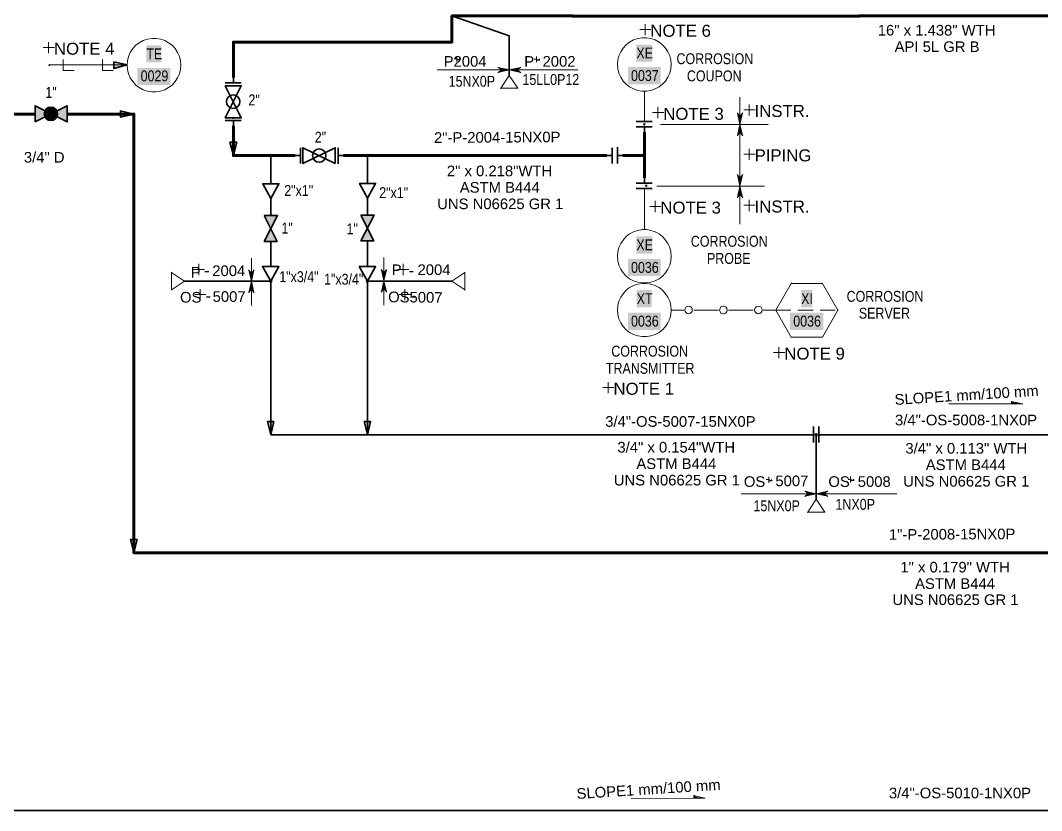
# Model space of a CAD drawing. Header units: millimetres. Extents: x 0 to 1016, y 0 to 711.
# Drawn here: x 563.7 to 805.1, y 167.8 to 354.7 of the extents above; entities that cross this region are included whole.
import ezdxf

# ---------------------------------------------------------------- set-up
doc = ezdxf.new("R2010")
doc.units = ezdxf.units.MM
for name, color, linetype in [('PDF_Geometry', 7, 'Continuous'), ('PDF_Solid Fills', 7, 'Continuous'), ('PDF_Text', 7, 'Continuous')]:
    doc.layers.add(name, color=color, linetype=linetype)
doc.styles.add('PDF Arial Narrow', font='ARIALN.TTF')
doc.styles.add('PDF Helvetica', font='arial.ttf')

msp = doc.modelspace()

# ---------------------------------------------------------------- hatches: boundary and pattern name
at = {"layer": 'PDF_Solid Fills', "transparency": 33554559}
for points in [[(569.57, 333.32), (567.19, 334.51), (567.19, 330.7), (569.57, 331.88), (569.4, 332.31), (569.4, 332.82)], [(569.57, 331.88), (569.4, 332.31), (569.4, 332.82), (569.57, 333.32), (571.01, 332.56)], [(569.57, 333.32), (569.82, 333.66), (570.24, 334), (570.75, 334.17), (571.17, 334.17), (571.68, 334), (572.11, 333.66), (572.36, 333.32), (571.01, 332.56)], [(569.74, 333.15), (569.57, 332.82), (569.57, 332.39), (569.74, 331.97), (570.41, 332.31), (570.33, 332.56), (570.41, 332.82)], [(571.51, 332.82), (571.26, 333.07), (571.01, 333.15), (570.67, 333.07), (570.41, 332.82), (569.74, 333.15), (570.07, 333.58), (570.5, 333.83), (571.01, 333.92), (571.43, 333.83), (571.85, 333.58), (572.19, 333.15)], [(571.01, 332.56), (571.51, 332.82), (571.26, 333.07), (571.01, 333.15), (570.67, 333.07), (570.41, 332.82)], [(572.36, 333.32), (572.53, 332.82), (572.53, 332.31), (572.36, 331.88), (571.01, 332.56)], [(572.19, 331.97), (572.36, 332.39), (572.36, 332.82), (572.19, 333.15), (571.51, 332.82), (571.6, 332.56), (571.51, 332.31)], [(572.36, 333.32), (574.82, 334.51), (574.82, 330.7), (572.36, 331.88), (572.53, 332.31), (572.53, 332.82)], [(572.36, 331.88), (572.11, 331.46), (571.68, 331.12), (571.17, 331.04), (570.75, 331.04), (570.24, 331.12), (569.82, 331.46), (569.57, 331.88), (571.01, 332.56)], [(570.41, 332.31), (570.67, 332.05), (571.01, 331.97), (571.26, 332.05), (571.51, 332.31), (572.19, 331.97), (571.85, 331.55), (571.43, 331.29), (571.01, 331.21), (570.5, 331.29), (570.07, 331.55), (569.74, 331.97)], [(570.41, 332.31), (571.01, 332.56), (571.51, 332.31), (571.26, 332.05), (571.01, 331.97), (570.67, 332.05)]]:
    msp.add_hatch(color=256, dxfattribs=at).paths.add_polyline_path(points)
at = {"layer": 'PDF_Solid Fills', "true_color": 0xffffff, "transparency": 33554559}
msp.add_hatch(color=7, dxfattribs=at).paths.add_polyline_path([(569.57, 333.32), (569.82, 333.66), (570.24, 334), (570.75, 334.17), (571.17, 334.17), (571.68, 334), (572.11, 333.66), (572.36, 333.32), (571.01, 332.56)])

# ---------------------------------------------------------------- linework, layer by layer
at = {"layer": 'PDF_Geometry', "lineweight": 70}
for points in [[(807.74, 355.76), (761.93, 355.76), (761.93, 355.68), (730.27, 355.68), (694.28, 355.68), (694.28, 355.76), (665.75, 355.76), (665.75, 349.58), (614.1, 349.58), (614.1, 341.2)], [(561.35, 332.56), (567.19, 332.56)], [(574.82, 332.56), (590.56, 332.56), (590.56, 228.76), (807.74, 228.76)], [(614.1, 329.77), (614.1, 322.74), (622.91, 322.74), (628.66, 322.74)], [(711.22, 317.49), (711.22, 322.74), (711.22, 328.24)], [(640.09, 322.74), (645.77, 322.74), (702.33, 322.74)], [(706.14, 322.74), (711.22, 322.74)]]:
    msp.add_lwpolyline(points, dxfattribs=at)
at = {"layer": 'PDF_Geometry', "lineweight": 35}
for points in [[(679.3, 341.71), (679.3, 351.02), (665.75, 355.76)], [(677.35, 343.06), (678.87, 343.06)], [(679.8, 343.06), (681.24, 343.06)], [(614.1, 339.93), (614.1, 341.2)], [(614.1, 341.2), (614.1, 341.2)], [(612.15, 339.93), (615.96, 339.93)], [(614.1, 339.25), (614.1, 339.25)], [(614.1, 339.25), (614.1, 339.25)], [(615.96, 331.04), (612.15, 331.04)], [(614.1, 331.63), (614.1, 331.63)], [(614.1, 331.63), (614.1, 331.63)], [(614.1, 331.04), (614.1, 329.77)], [(713.08, 330.78), (709.27, 330.78)], [(711.22, 330.78), (711.22, 330.78)], [(614.1, 329.77), (614.1, 329.77)], [(709.27, 329.51), (713.08, 329.51)], [(711.22, 330.11), (711.22, 330.11)], [(711.22, 330.11), (711.22, 330.11)], [(711.22, 329.51), (711.22, 328.24)], [(733.74, 330.36), (733.91, 330.36)], [(711.22, 328.24), (711.22, 328.24)], [(629.93, 320.88), (629.93, 324.6)], [(638.82, 320.79), (638.82, 324.6)], [(703.6, 320.88), (703.6, 324.6)], [(704.87, 324.69), (704.87, 320.88)], [(622.91, 322.74), (622.91, 322.74)], [(622.91, 322.74), (622.91, 316.05)], [(622.91, 322.74), (622.91, 322.74)], [(629.93, 322.74), (628.66, 322.74)], [(628.66, 322.74), (628.66, 322.74)], [(630.53, 322.74), (630.53, 322.74)], [(630.53, 322.74), (630.53, 322.74)], [(638.15, 322.74), (638.15, 322.74)], [(638.15, 322.74), (638.15, 322.74)], [(638.82, 322.74), (640.09, 322.74)], [(640.09, 322.74), (640.09, 322.74)], [(645.77, 322.74), (645.77, 322.74)], [(645.77, 322.74), (645.77, 316.14)], [(645.77, 322.74), (645.77, 322.74)], [(703.6, 322.74), (702.33, 322.74)], [(702.33, 322.74), (702.33, 322.74)], [(704.19, 322.74), (704.19, 322.74)], [(704.19, 322.74), (704.19, 322.74)], [(704.87, 322.74), (706.14, 322.74)], [(706.14, 322.74), (706.14, 322.74)], [(711.22, 322.74), (711.22, 322.74)], [(713.08, 316.22), (709.27, 316.22)], [(711.22, 316.22), (711.22, 317.49)], [(711.22, 317.49), (711.22, 317.49)], [(733.31, 317.66), (733.57, 317.66)], [(734.08, 317.66), (734.33, 317.66)], [(709.27, 314.95), (713.08, 314.95)], [(711.22, 315.54), (711.22, 315.54)], [(711.22, 315.54), (711.22, 315.54)], [(711.22, 314.95), (711.22, 314.95)], [(733.57, 314.44), (734.08, 314.44)], [(622.91, 312.58), (622.91, 308.52)], [(645.77, 312.66), (645.77, 308.6)], [(622.91, 302.42), (622.91, 296.49)], [(645.77, 302.59), (645.77, 296.49)], [(617.74, 295.48), (617.83, 295.48)], [(618.76, 295.48), (618.84, 295.48)], [(649.15, 295.48), (649.32, 295.48)], [(650, 295.48), (650.17, 295.48)], [(602.5, 293.02), (622.91, 293.02), (622.91, 256.7), (645.77, 256.7), (645.01, 259.83), (646.53, 259.83), (645.77, 256.7)], [(618.17, 292.26), (618.5, 292.26)], [(622.91, 293.02), (622.91, 293.02)], [(751.18, 256.7), (749.91, 256.7), (645.77, 256.7), (645.77, 293.02), (665.75, 293.02)], [(645.77, 293.02), (645.77, 293.02)], [(649.49, 292.26), (649.83, 292.26)], [(749.66, 292.51), (749.66, 292.51)], [(744.15, 289.38), (744.15, 289.38)], [(755.16, 289.38), (755.16, 289.38)], [(742.29, 286.16), (742.29, 286.16)], [(756.94, 286.16), (756.94, 286.16)], [(744.15, 283.03), (744.15, 283.03)], [(755.16, 283.03), (755.16, 283.03)], [(749.66, 279.81), (749.66, 279.81)], [(751.18, 254.84), (751.18, 258.65)], [(752.45, 258.65), (752.45, 254.84)], [(645.77, 256.7), (645.77, 256.7)], [(749.91, 256.7), (749.91, 256.7)], [(751.86, 256.7), (751.86, 256.7)], [(751.86, 256.7), (751.86, 256.7)], [(751.86, 241.46), (751.86, 256.7)], [(752.45, 256.7), (753.72, 256.7), (807.91, 256.7)], [(753.72, 256.7), (753.72, 256.7)], [(561.35, 253.82), (561.35, 252.55), (561.35, 167.8), (807.74, 167.8)]]:
    msp.add_lwpolyline(points, dxfattribs=at)
at = {"layer": 'PDF_Geometry', "color": 7, "lineweight": 9, "true_color": 0xffffff}
for points in [[(710.12, 352.54), (712.74, 352.54)], [(711.39, 353.81), (711.39, 351.19)], [(569.14, 348.31), (571.77, 348.31)], [(570.41, 349.58), (570.41, 346.96)], [(666.26, 345.6), (667.02, 345.6)], [(666.93, 346.28), (666.93, 344.92)], [(667.53, 345.6), (667.53, 345.69)], [(685.14, 345.52), (685.82, 345.52)], [(685.73, 346.19), (685.73, 344.84)], [(686.32, 345.52), (686.49, 345.52)], [(714.43, 334.17), (714.43, 331.55)], [(734.75, 333.58), (737.38, 333.58)], [(736.02, 334.85), (736.02, 332.22)], [(713.16, 332.9), (715.79, 332.9)], [(736.02, 324.35), (736.02, 321.72)], [(734.75, 323.08), (737.38, 323.08)], [(713.76, 311.99), (713.76, 309.36)], [(736.02, 312.24), (736.02, 309.62)], [(712.49, 310.72), (715.11, 310.72)], [(734.75, 310.97), (737.38, 310.97)], [(605.89, 297.09), (605.89, 294.46)], [(654.23, 297.09), (654.23, 294.46)], [(604.62, 295.82), (607.24, 295.82)], [(652.96, 295.82), (655.59, 295.82)], [(604.96, 289.89), (607.58, 289.89)], [(606.23, 291.16), (606.23, 288.53)], [(653.3, 289.89), (655.93, 289.89)], [(654.57, 291.16), (654.57, 288.53)], [(741.78, 276.17), (744.41, 276.17)], [(743.05, 277.44), (743.05, 274.82)], [(702.66, 269.15), (702.66, 266.52)], [(701.39, 267.88), (704.02, 267.88)], [(740.68, 246.71), (740.68, 245.35)], [(741.27, 246.12), (741.27, 246.2)], [(759.99, 246.79), (759.99, 245.44)], [(740, 246.12), (740.77, 246.12)], [(759.39, 246.12), (760.07, 246.12)], [(760.58, 246.12), (760.75, 246.12)]]:
    msp.add_lwpolyline(points, dxfattribs=at)
at = {"layer": 'PDF_Geometry', "lineweight": 9}
for points in [[(601.66, 344.16), (601.57, 343.06), (601.32, 342.04), (600.89, 341.11), (600.3, 340.27), (599.62, 339.42), (598.78, 338.83), (597.85, 338.32), (596.83, 337.98), (595.81, 337.81), (594.8, 337.81), (593.78, 337.98), (592.76, 338.32), (591.83, 338.83), (590.99, 339.42), (590.31, 340.27), (589.72, 341.11), (589.29, 342.04), (589.04, 343.06), (588.95, 344.16), (589.04, 345.18), (589.29, 346.19), (589.72, 347.13), (590.31, 348.06), (590.99, 348.82), (591.83, 349.41), (592.76, 349.92), (593.78, 350.26), (594.8, 350.43), (595.81, 350.43), (596.83, 350.26), (597.85, 349.92), (598.78, 349.41), (599.62, 348.82), (600.3, 348.06), (600.89, 347.13), (601.32, 346.19), (601.57, 345.18), (601.66, 344.16), (601.66, 344.08)], [(679.3, 351.1), (679.3, 342.98), (681.92, 343.57), (682.01, 343.57)], [(717.57, 344.25), (717.48, 343.23), (717.23, 342.21), (716.8, 341.28), (716.21, 340.35), (715.53, 339.59), (714.69, 339), (713.76, 338.49), (712.74, 338.15), (711.72, 337.98), (710.71, 337.98), (709.69, 338.15), (708.68, 338.49), (707.74, 339), (706.9, 339.59), (706.22, 340.35), (705.63, 341.28), (705.2, 342.21), (704.95, 343.23), (704.87, 344.25), (704.95, 345.35), (705.2, 346.36), (705.63, 347.29), (706.22, 348.14), (706.9, 348.9), (707.74, 349.58), (708.68, 350.09), (709.69, 350.43), (710.71, 350.6), (711.72, 350.6), (712.74, 350.43), (713.76, 350.09), (714.69, 349.58), (715.53, 348.9), (716.21, 348.14), (716.8, 347.29), (717.23, 346.36), (717.48, 345.35), (717.57, 344.25), (717.57, 344.16)], [(662.28, 342.98), (679.38, 342.98), (679.3, 342.98), (676.67, 342.38)], [(679.3, 342.98), (676.67, 343.57), (676.59, 343.57)], [(677.52, 342.98), (676.67, 342.38), (676.59, 342.3)], [(676.67, 343.57), (677.52, 342.98), (677.6, 342.89)], [(677.18, 338.57), (677.26, 338.66), (679.3, 341.71), (679.3, 343.06)], [(695.47, 342.98), (679.21, 342.98), (679.3, 342.98), (681.92, 342.38)], [(681.92, 343.57), (681.16, 342.98), (681.07, 342.89)], [(681.16, 342.98), (681.92, 342.38), (682.01, 342.3)], [(681.33, 338.66), (679.3, 341.71), (679.21, 341.79)], [(677.26, 338.66), (681.41, 338.66)], [(733.82, 336.54), (733.82, 330.02), (733.82, 330.11), (734.42, 332.73)], [(733.82, 330.11), (733.23, 332.73), (733.23, 332.82)], [(733.23, 332.73), (733.82, 331.97), (733.91, 331.88)], [(733.82, 331.97), (734.42, 332.73), (734.5, 332.82)], [(715.03, 330.11), (740.51, 330.11)], [(731.2, 330.11), (733.82, 330.11), (733.23, 327.48), (733.23, 327.4)], [(733.23, 327.48), (733.82, 328.33), (733.91, 328.41)], [(735.09, 330.11), (733.74, 330.11)], [(733.82, 306.48), (733.82, 330.19), (733.82, 330.11), (734.42, 327.48)], [(733.82, 328.33), (734.42, 327.48), (734.5, 327.4)], [(733.82, 328.16), (733.82, 315.37), (733.82, 315.46), (734.42, 318.17)], [(622.99, 322.74), (622.91, 322.66), (622.82, 322.74), (622.91, 322.83), (622.99, 322.74), (623.08, 322.66)], [(645.85, 322.74), (645.77, 322.66), (645.68, 322.74), (645.77, 322.83), (645.85, 322.74), (645.94, 322.66)], [(733.82, 315.46), (733.23, 318.17), (733.23, 318.25)], [(733.23, 318.17), (733.82, 317.32), (733.91, 317.24)], [(733.82, 317.32), (734.42, 318.17), (734.5, 318.25)], [(714.18, 315.46), (739.66, 315.46)], [(731.2, 315.46), (733.82, 315.46), (733.23, 312.83), (733.23, 312.75)], [(735.09, 315.46), (733.74, 315.46)], [(733.82, 309.87), (733.82, 315.54), (733.82, 315.46), (734.42, 312.83)], [(733.23, 312.83), (733.82, 313.68), (733.91, 313.77)], [(733.82, 313.68), (734.42, 312.83), (734.5, 312.75)], [(717.57, 298.86), (717.48, 297.85), (717.23, 296.83), (716.8, 295.9), (716.21, 294.97), (715.53, 294.21), (714.69, 293.61), (713.76, 293.11), (712.74, 292.77), (711.72, 292.6), (710.71, 292.6), (709.69, 292.77), (708.68, 293.11), (707.74, 293.61), (706.9, 294.21), (706.22, 294.97), (705.63, 295.9), (705.2, 296.83), (704.95, 297.85), (704.87, 298.86), (704.95, 299.96), (705.2, 300.98), (705.63, 301.91), (706.22, 302.76), (706.9, 303.61), (707.74, 304.2), (708.68, 304.71), (709.69, 305.04), (710.71, 305.21), (711.72, 305.21), (712.74, 305.04), (713.76, 304.71), (714.69, 304.2), (715.53, 303.61), (716.21, 302.76), (716.8, 301.91), (717.23, 300.98), (717.48, 299.96), (717.57, 298.86), (717.57, 298.78)], [(618.33, 298.44), (618.33, 292.94), (618.33, 293.02), (618.93, 295.65)], [(649.66, 298.61), (649.66, 293.02), (649.66, 293.11), (649.07, 295.73)], [(602.5, 293.02), (599.45, 295.05), (599.37, 295.14)], [(599.45, 295.05), (599.45, 290.91)], [(618.33, 293.02), (617.74, 295.65), (617.74, 295.73)], [(617.74, 295.65), (618.33, 294.8), (618.42, 294.72)], [(618.33, 294.8), (618.93, 295.65), (619.01, 295.73)], [(649.66, 294.97), (649.07, 295.73), (648.98, 295.82)], [(650.25, 295.73), (649.66, 294.97), (649.58, 294.88)], [(649.66, 293.11), (650.25, 295.73), (650.25, 295.82)], [(668.8, 295.05), (665.75, 293.02), (665.66, 292.94)], [(668.8, 290.99), (668.8, 295.14)], [(599.45, 290.99), (602.5, 293.02), (602.59, 293.11)], [(605.89, 293.02), (618.33, 293.02), (617.74, 290.31), (617.74, 290.23)], [(619.6, 293.02), (618.25, 293.02)], [(618.33, 287.26), (618.33, 293.11), (618.33, 293.02), (618.93, 290.31)], [(622.99, 293.02), (622.82, 293.02), (622.91, 293.11), (622.99, 293.02), (623.08, 292.94)], [(645.85, 293.02), (645.68, 293.02), (645.77, 293.11), (645.85, 293.02), (645.94, 292.94)], [(648.39, 293.11), (649.75, 293.11)], [(649.66, 287.35), (649.66, 293.19), (649.66, 293.11), (649.07, 290.48)], [(662.11, 293.11), (649.66, 293.11), (650.25, 290.48), (650.25, 290.4)], [(665.75, 293.02), (668.8, 290.99), (668.88, 290.91)], [(717.57, 286.16), (717.48, 285.15), (717.23, 284.13), (716.8, 283.2), (716.21, 282.27), (715.53, 281.51), (714.69, 280.91), (713.76, 280.41), (712.74, 280.07), (711.72, 279.9), (710.71, 279.9), (709.69, 280.07), (708.68, 280.41), (707.74, 280.91), (706.9, 281.51), (706.22, 282.27), (705.63, 283.2), (705.2, 284.13), (704.95, 285.15), (704.87, 286.16), (704.95, 287.26), (705.2, 288.28), (705.63, 289.21), (706.22, 290.06), (706.9, 290.91), (707.74, 291.5), (708.68, 292.01), (709.69, 292.34), (710.71, 292.51), (711.72, 292.51), (712.74, 292.34), (713.76, 292.01), (714.69, 291.5), (715.53, 290.91), (716.21, 290.06), (716.8, 289.21), (717.23, 288.28), (717.48, 287.26), (717.57, 286.16), (717.57, 286.08)], [(746.02, 292.6), (745.93, 292.51), (742.29, 286.16), (745.85, 286.16)], [(745.93, 292.51), (753.38, 292.51)], [(753.3, 292.51), (756.94, 286.16), (757.02, 286.08)], [(617.74, 290.31), (618.33, 291.16), (618.42, 291.24)], [(618.33, 291.16), (618.93, 290.31), (619.01, 290.23)], [(649.66, 291.33), (649.07, 290.48), (648.98, 290.4)], [(650.25, 290.48), (649.66, 291.33), (649.58, 291.41)], [(742.29, 286.16), (745.93, 279.81), (746.02, 279.73)], [(747.54, 286.16), (751.1, 286.16)], [(752.79, 286.16), (756.34, 286.16)], [(753.3, 279.81), (756.94, 286.16), (757.02, 286.25)], [(745.93, 279.81), (753.38, 279.81)], [(783.18, 263.98), (800.71, 263.98)], [(800.63, 263.98), (798, 264.57), (797.92, 264.57)], [(798, 264.57), (798.85, 263.98), (798.93, 263.9)], [(751.86, 253.9), (751.86, 242.73), (754.48, 243.32), (754.57, 243.32)], [(734.08, 242.73), (751.94, 242.73), (751.86, 242.73), (749.23, 242.14)], [(751.86, 242.73), (749.23, 243.32), (749.15, 243.32)], [(749.99, 242.73), (749.23, 242.14), (749.15, 242.05)], [(749.23, 243.32), (749.99, 242.73), (750.08, 242.64)], [(749.74, 238.33), (749.83, 238.41), (751.86, 241.46), (751.86, 242.81)], [(770.91, 242.73), (751.77, 242.73), (751.86, 242.73), (754.48, 242.14)], [(753.89, 238.41), (751.86, 241.46), (751.77, 241.54)], [(754.48, 243.32), (753.72, 242.73), (753.64, 242.64)], [(753.72, 242.73), (754.48, 242.14), (754.57, 242.05)], [(749.83, 238.41), (753.97, 238.41)], [(708.08, 170.68), (725.53, 170.76), (725.61, 170.76)], [(725.53, 170.76), (722.9, 171.35), (722.82, 171.35)], [(722.9, 171.35), (723.66, 170.76), (723.75, 170.68)]]:
    msp.add_lwpolyline(points, dxfattribs=at)
at = {"layer": 'PDF_Geometry', "lineweight": 18}
for points in [[(573.88, 345.43), (573.88, 342.89), (576.42, 342.89)], [(583.11, 345.43), (583.11, 342.89), (585.65, 342.89)], [(588.95, 344.16), (570.5, 344.16)], [(711.22, 330.78), (711.22, 337.9)], [(711.22, 314.95), (711.22, 305.21)], [(717.57, 286.16), (720.53, 286.16)], [(722.9, 286.16), (728.74, 286.16)], [(731.11, 286.16), (736.96, 286.16)], [(739.33, 286.16), (742.29, 286.16)], [(798, 264.57), (798, 263.98)], [(798, 264.4), (798.51, 263.98)], [(798.51, 264.23), (800.03, 264.07)], [(722.9, 171.35), (722.9, 170.76)], [(722.9, 171.1), (723.32, 170.76)], [(723.41, 171.01), (724.93, 170.84)]]:
    msp.add_lwpolyline(points, dxfattribs=at)
at = {"layer": 'PDF_Geometry', "lineweight": 35}
for points in [[(570.5, 344.16), (570.58, 344.16), (570.58, 344.08), (570.5, 344.08)], [(585.82, 344.92), (585.82, 343.31), (588.95, 344.16)], [(612.15, 339.25), (615.96, 331.63), (612.15, 331.63), (615.96, 339.25)], [(567.19, 330.7), (574.82, 334.51), (574.82, 330.7), (567.19, 334.51)], [(587.43, 333.32), (587.43, 331.8), (590.56, 332.56)], [(614.19, 331.63), (614.1, 331.55), (613.93, 331.55), (613.93, 331.72), (614.1, 331.72)], [(614.19, 331.63), (614.1, 331.55), (614.02, 331.63), (614.1, 331.72)], [(711.3, 330.11), (711.22, 330.02), (711.13, 330.02), (711.13, 330.19), (711.22, 330.28)], [(614.86, 325.87), (613.25, 325.87), (614.1, 322.74)], [(638.15, 320.88), (630.53, 324.6), (630.53, 320.88), (638.15, 324.6)], [(622.91, 312.58), (621.04, 316.05), (624.85, 316.05)], [(645.77, 312.66), (643.9, 316.14), (647.71, 316.14)], [(711.81, 315.54), (711.72, 315.46), (711.55, 315.54), (711.55, 315.63), (711.72, 315.71)], [(621.38, 308.52), (624.52, 308.52), (621.38, 302.42), (624.43, 302.42)], [(644.24, 308.6), (647.38, 308.6), (644.24, 302.59), (647.29, 302.59)], [(622.91, 293.02), (620.96, 296.49), (624.85, 296.49)], [(645.77, 293.02), (643.82, 296.49), (647.71, 296.49)], [(623.16, 293.02), (623.08, 292.85), (622.91, 292.77), (622.74, 292.85), (622.65, 293.02), (622.74, 293.19), (622.91, 293.28), (623.08, 293.19)], [(646.02, 293.02), (645.94, 292.85), (645.77, 292.77), (645.6, 292.85), (645.51, 293.02), (645.6, 293.19), (645.77, 293.28), (645.94, 293.19)], [(623.67, 259.83), (622.14, 259.83), (622.91, 256.7)], [(752.11, 256.7), (752.03, 256.53), (751.86, 256.44), (751.69, 256.53), (751.6, 256.7), (751.69, 256.87), (751.86, 256.95), (752.03, 256.87)], [(591.33, 231.89), (589.8, 231.89), (590.56, 228.76)]]:
    msp.add_lwpolyline(points, close=True, dxfattribs=at)
at = {"layer": 'PDF_Geometry', "lineweight": 18}
msp.add_lwpolyline([(730.77, 286.16), (730.69, 285.82), (730.52, 285.49), (730.1, 285.32), (729.76, 285.32), (729.34, 285.49), (729.17, 285.82), (729, 286.16), (729.17, 286.59), (729.34, 286.93), (729.76, 287.09), (730.1, 287.09), (730.52, 286.93), (730.69, 286.59)], close=True, dxfattribs=at)
at = {"layer": 'PDF_Geometry', "lineweight": 35}
for centre, radius in [((614.03, 335.49), 1.59), ((570.94, 332.61), 1.59), ((634.37, 322.74), 1.58)]:
    msp.add_circle(centre, radius, dxfattribs=at)
at = {"layer": 'PDF_Geometry', "lineweight": 18}
for centre in [(721.67, 286.22), (738.18, 286.22)]:
    msp.add_circle(centre, 0.894, dxfattribs=at)
at = {"layer": 'PDF_Solid Fills', "color": 7, "lineweight": 9, "true_color": 0xffffff, "transparency": 33554559}
for points in [[(593.53, 348.82), (593.53, 344.75), (597.08, 348.82), (597.08, 344.75)], [(709.35, 348.99), (709.35, 344.92), (713.08, 348.99), (713.08, 344.92)], [(591.41, 343.48), (591.41, 339.42), (599.2, 343.48), (599.2, 339.42)], [(707.32, 343.65), (707.32, 339.59), (715.11, 343.65), (715.11, 339.59)], [(709.35, 303.61), (709.35, 299.54), (713.08, 303.61), (713.08, 299.54)], [(707.32, 298.27), (707.32, 294.21), (715.11, 298.27), (715.11, 294.21)], [(709.44, 290.91), (709.44, 286.84), (712.99, 290.91), (712.99, 286.84)], [(707.32, 285.57), (707.32, 281.51), (715.11, 285.57), (715.11, 281.51)]]:
    msp.add_solid(points, dxfattribs=at)
at = {"layer": 'PDF_Solid Fills', "lineweight": 9, "transparency": 33554559}
for points in [[(588.95, 344.16), (585.82, 344.92), (585.82, 343.31)], [(679.3, 342.98), (676.67, 343.57), (676.67, 342.38), (677.52, 342.98)], [(679.3, 342.98), (681.92, 343.57), (681.92, 342.38), (681.16, 342.98)], [(590.56, 332.56), (587.43, 333.32), (587.43, 331.8)], [(734.42, 332.73), (733.82, 330.11), (733.82, 331.97), (733.23, 332.73)], [(734.42, 327.48), (733.82, 330.11), (733.82, 328.33), (733.23, 327.48)], [(734.42, 318.17), (733.82, 315.46), (733.82, 317.32), (733.23, 318.17)], [(734.42, 312.83), (733.82, 315.46), (733.82, 313.68), (733.23, 312.83)], [(618.93, 295.65), (618.33, 293.02), (618.33, 294.8), (617.74, 295.65)], [(649.07, 295.73), (649.66, 293.11), (649.66, 294.97), (650.25, 295.73)], [(618.93, 290.31), (618.33, 293.02), (618.33, 291.16), (617.74, 290.31)], [(649.07, 290.48), (649.66, 293.11), (649.66, 291.33), (650.25, 290.48)], [(751.86, 242.73), (749.23, 243.32), (749.23, 242.14), (749.99, 242.73)], [(751.86, 242.73), (754.48, 243.32), (754.48, 242.14), (753.72, 242.73)]]:
    msp.add_solid(points, dxfattribs=at)
at = {"layer": 'PDF_Solid Fills', "lineweight": 35, "transparency": 33554559}
for points in [[(570.41, 332.31), (571.01, 332.56), (570.33, 332.56), (570.41, 332.82)], [(571.01, 332.56), (571.51, 332.82), (571.51, 332.31), (571.6, 332.56)], [(614.1, 322.74), (614.86, 325.87), (613.25, 325.87)], [(622.91, 305.47), (621.38, 308.52), (624.52, 308.52)], [(645.77, 305.55), (644.24, 308.6), (647.38, 308.6)], [(622.91, 305.47), (624.43, 302.42), (621.38, 302.42)], [(645.77, 305.55), (647.29, 302.59), (644.24, 302.59)], [(622.91, 256.7), (623.67, 259.83), (622.14, 259.83)], [(645.77, 256.7), (646.53, 259.83), (645.01, 259.83)], [(590.56, 228.76), (591.33, 231.89), (589.8, 231.89)]]:
    msp.add_solid(points, dxfattribs=at)
at = {"layer": 'PDF_Solid Fills', "color": 7, "lineweight": 35, "true_color": 0xffffff, "transparency": 33554559}
for points in [[(571.01, 332.56), (571.51, 332.82), (571.51, 332.31), (571.6, 332.56)], [(748.3, 290.91), (748.3, 286.84), (750.93, 290.91), (750.93, 286.84)], [(745.68, 285.57), (745.68, 281.51), (753.55, 285.57), (753.55, 281.51)]]:
    msp.add_solid(points, dxfattribs=at)

# ---------------------------------------------------------------- texts
at = {"layer": 'PDF_Text', "attachment_point": 4}
for s, insert, char_height, style in [('NOTE 6', (712.64, 352.23), 2.837, 'PDF Helvetica'), ('16" x 1.438" WTH', (766.4, 352.36), 2.5098, 'PDF Helvetica'), ('NOTE 4', (571.67, 347.99), 2.837, 'PDF Helvetica'), ('TE', (593.51, 346.81), 2.569, 'PDF Arial Narrow'), ('XE', (709.34, 346.98), 2.569, 'PDF Arial Narrow'), ('API 5L GR B', (770.38, 348.47), 2.5098, 'PDF Helvetica'), ('P2004', (663.79, 345), 2.51, 'PDF Helvetica'), ('-', (666.92, 345.71), 2.57, 'PDF Arial Narrow'), ('P', (682.84, 345), 2.51, 'PDF Helvetica'), ('-', (685.72, 345.62), 2.57, 'PDF Arial Narrow'), ('2002', (687.16, 345), 2.51, 'PDF Helvetica'), ('CORROSION', (718.82, 345.62), 2.569, 'PDF Arial Narrow'), ('0029', (592.16, 341.56), 2.569, 'PDF Arial Narrow'), ('0037', (708.07, 341.64), 2.569, 'PDF Arial Narrow'), ('COUPON', (721.28, 341.56), 2.569, 'PDF Arial Narrow'), ('15NX0P', (664.97, 340.29), 2.569, 'PDF Arial Narrow'), ('15LL0P12', (682.41, 340.71), 2.569, 'PDF Arial Narrow'), ('1"', (569.64, 337.67), 2.569, 'PDF Arial Narrow'), ('2"', (617.64, 335.89), 2.569, 'PDF Arial Narrow'), ('NOTE 3', (715.69, 332.58), 2.837, 'PDF Helvetica'), ('INSTR.', (737.28, 333.26), 2.837, 'PDF Helvetica'), ('2"', (633.31, 327.08), 2.569, 'PDF Arial Narrow'), ('3/4" D', (564.56, 322.31), 2.51, 'PDF Helvetica'), ('PIPING', (737.28, 322.76), 2.837, 'PDF Helvetica'), ('2" x 0.218"WTH', (664.55, 319.09), 2.5098, 'PDF Helvetica'), ('ASTM B444', (667.6, 315.19), 2.51, 'PDF Helvetica'), ('2"x1"', (626.11, 314.47), 2.569, 'PDF Arial Narrow'), ('2"x1"', (648.55, 313.96), 2.569, 'PDF Arial Narrow'), ('UNS N06625 GR 1', (662.26, 311.3), 2.5098, 'PDF Helvetica'), ('NOTE 3', (715.01, 310.4), 2.837, 'PDF Helvetica'), ('INSTR.', (737.28, 310.66), 2.837, 'PDF Helvetica'), ('1"', (625.43, 305.58), 2.569, 'PDF Arial Narrow'), ('1"', (640.84, 305.41), 2.569, 'PDF Arial Narrow'), ('XE', (709.34, 301.6), 2.569, 'PDF Arial Narrow'), ('CORROSION', (722.21, 302.44), 2.569, 'PDF Arial Narrow'), ('PROBE', (726.02, 298.38), 2.569, 'PDF Arial Narrow'), ('P', (651.51, 295.72), 2.51, 'PDF Helvetica'), ('2004', (657.61, 295.72), 2.51, 'PDF Helvetica'), ('0036', (708.07, 296.26), 2.569, 'PDF Arial Narrow'), ('P', (604.01, 295.13), 2.51, 'PDF Helvetica'), ('-', (607.15, 295.59), 2.84, 'PDF Helvetica'), ('2004', (609.09, 295.47), 2.51, 'PDF Helvetica'), ('1"x3/4"', (624.93, 294.06), 2.569, 'PDF Arial Narrow'), ('1"x3/4"', (635.51, 293.47), 2.569, 'PDF Arial Narrow'), ('-', (655.49, 295.59), 2.84, 'PDF Helvetica'), ('OS', (601.47, 289.2), 2.51, 'PDF Helvetica'), ('5007', (609.18, 289.37), 2.51, 'PDF Helvetica'), ('XT', (709.42, 288.9), 2.569, 'PDF Arial Narrow'), ('XI', (748.28, 288.9), 2.569, 'PDF Arial Narrow'), ('CORROSION', (759.04, 289.41), 2.569, 'PDF Arial Narrow'), ('-', (607.48, 289.57), 2.84, 'PDF Helvetica'), ('-', (655.83, 289.57), 2.84, 'PDF Helvetica'), ('0036', (708.07, 283.56), 2.569, 'PDF Arial Narrow'), ('0036', (746.42, 283.56), 2.569, 'PDF Arial Narrow'), ('SERVER', (761.92, 285.43), 2.569, 'PDF Arial Narrow'), ('CORROSION', (703.41, 276.45), 2.569, 'PDF Arial Narrow'), ('NOTE 9', (744.31, 275.86), 2.837, 'PDF Helvetica'), ('TRANSMITTER', (702.14, 272.39), 2.5691, 'PDF Arial Narrow'), ('NOTE 1', (703.92, 267.56), 2.837, 'PDF Helvetica'), ('3/4"-OS-5007-15NX0P', (701.97, 259.82), 2.5098, 'PDF Helvetica'), ('3/4" x 0.154"WTH', (704.85, 253.73), 2.5098, 'PDF Helvetica'), ('3/4" x 0.113" WTH', (772.92, 253.47), 2.5098, 'PDF Helvetica'), ('ASTM B444', (709.34, 249.83), 2.51, 'PDF Helvetica'), ('ASTM B444', (777.75, 249.58), 2.51, 'PDF Helvetica'), ('UNS N06625 GR 1', (704, 245.94), 2.5098, 'PDF Helvetica'), ('OS', (734.74, 245.6), 2.51, 'PDF Helvetica'), ('5007', (742.19, 245.77), 2.51, 'PDF Helvetica'), ('OS', (754.72, 245.6), 2.51, 'PDF Helvetica'), ('5008', (761.66, 245.6), 2.51, 'PDF Helvetica'), ('UNS N06625 GR 1', (772.41, 245.68), 2.5098, 'PDF Helvetica'), ('-', (740.66, 246.14), 2.57, 'PDF Arial Narrow'), ('-', (759.97, 246.23), 2.57, 'PDF Arial Narrow'), ('1NX0P', (756.41, 240.21), 2.569, 'PDF Arial Narrow'), ('15NX0P', (737.02, 239.88), 2.569, 'PDF Arial Narrow'), ('1" x 0.179" WTH', (771.74, 225.36), 2.5098, 'PDF Helvetica'), ('ASTM B444', (775.21, 221.47), 2.51, 'PDF Helvetica'), ('UNS N06625 GR 1', (769.87, 217.66), 2.5098, 'PDF Helvetica'), ('3/4"-OS-5010-1NX0P', (769.03, 171.94), 2.5098, 'PDF Helvetica')]:
    msp.add_mtext(s, dxfattribs=dict(at, insert=insert, char_height=char_height, style=style))
at = {"layer": 'PDF_Text', "attachment_point": 4, "style": 'PDF Helvetica'}
for s, insert, char_height, rotation in [('2"-P-2004-15NX0P', (661.5, 326.97), 2.5098, 0.2823), ('OS5007', (650.66, 289.29), 2.51, 359.3411), ('SLOPE1 mm/100 mm', (770.38, 264.99), 2.5098, 3.6462), ('3/4"-OS-5008-1NX0P', (770.47, 260.16), 2.5098, 0.0001), ('1"-P-2008-15NX0P', (769.03, 233.08), 2.5098, 0.2832), ('SLOPE1 mm/100 mm', (695.2, 171.77), 2.5098, 3.6463)]:
    msp.add_mtext(s, dxfattribs=dict(at, insert=insert, char_height=char_height, rotation=rotation))

doc.saveas('drawing.dxf')
